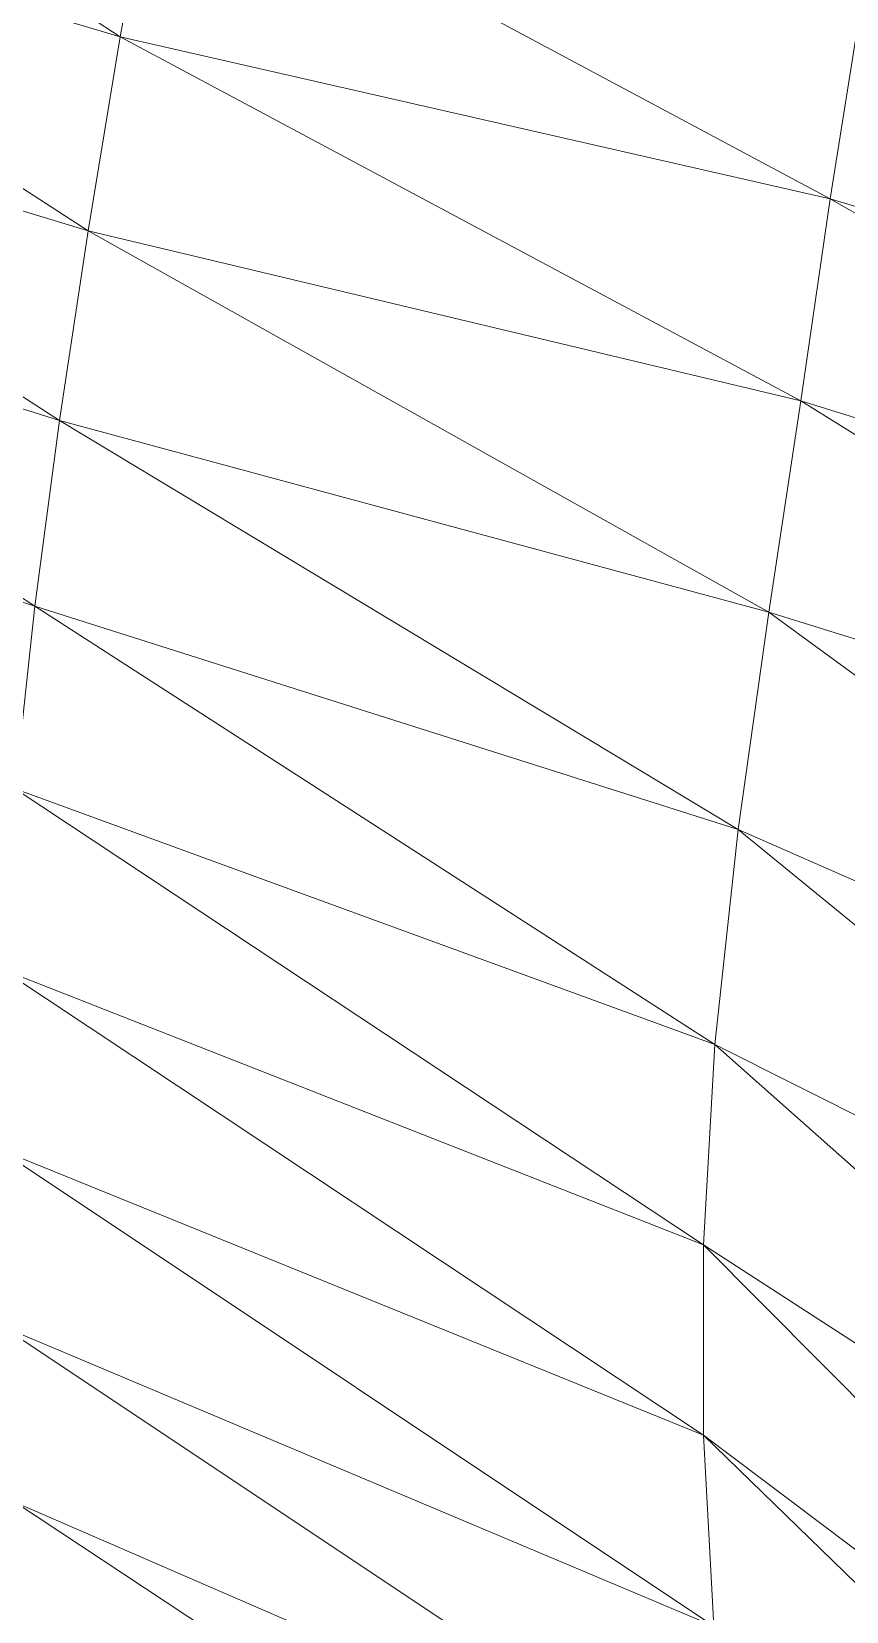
# Model space of a CAD drawing. Header units: millimetres. Extents: x -8546 to 211781, y -3000 to 31870.
# Drawn here: x -4571.6 to -4541.2, y 2820.8 to 2879.7 of the extents above; entities that cross this region are included whole.
import ezdxf

# ---------------------------------------------------------------- set-up
doc = ezdxf.new("R2010")
doc.units = ezdxf.units.MM
doc.layers.add('G-IMPT', color=8, linetype='Continuous', lineweight=9)
doc.layers.add('I-FURN', color=30, linetype='Continuous', lineweight=9)

# ---------------------------------------------------------------- blocks, each defined once
blk = doc.blocks.new('Artificial banana plant 1500mm - Family 4__C1-728657-Begane grond')
at = {"layer": 'G-IMPT'}
for p, q in [((-155.548, 222.661), (-176.938, 236.664)), ((-155.548, 222.661), (-176.938, 236.664)), ((-155.548, 222.661), (-154.188, 230.067)), ((-155.548, 222.661), (-154.188, 230.067)), ((-129.058, 216.614), (-154.188, 230.067)), ((-129.058, 216.614), (-154.188, 230.067)), ((-156.748, 215.416), (-178.298, 229.407)), ((-156.748, 215.416), (-178.298, 229.407)), ((-155.548, 222.661), (-178.298, 229.407)), ((-155.548, 222.661), (-178.298, 229.407)), ((-129.058, 216.614), (-127.848, 224.176)), ((-129.058, 216.614), (-127.848, 224.176)), ((-157.808, 208.346), (-179.478, 222.337)), ((-157.808, 208.346), (-179.478, 222.337)), ((-156.748, 215.416), (-179.478, 222.337)), ((-156.748, 215.416), (-179.478, 222.337)), ((-156.748, 215.416), (-155.548, 222.661)), ((-156.748, 215.416), (-155.548, 222.661)), ((-130.148, 209.084), (-155.548, 222.661)), ((-130.148, 209.084), (-155.548, 222.661)), ((-129.058, 216.614), (-155.548, 222.661)), ((-129.058, 216.614), (-155.548, 222.661)), ((-130.148, 209.084), (-129.058, 216.614)), ((-130.148, 209.084), (-129.058, 216.614)), ((-125.975, 214.843), (-129.058, 216.614)), ((-125.975, 214.843), (-129.058, 216.614)), ((-124.81, 215.33), (-129.058, 216.614)), ((-124.81, 215.33), (-129.058, 216.614)), ((-157.808, 208.346), (-156.748, 215.416)), ((-157.808, 208.346), (-156.748, 215.416)), ((-131.348, 201.191), (-156.748, 215.416)), ((-131.348, 201.191), (-156.748, 215.416)), ((-130.148, 209.084), (-156.748, 215.416)), ((-130.148, 209.084), (-156.748, 215.416)), ((-157.808, 208.346), (-179.254, 215.075)), ((-157.808, 208.346), (-179.254, 215.075)), ((-158.728, 201.418), (-179.245, 214.663)), ((-158.728, 201.418), (-179.245, 214.663)), ((-131.348, 201.191), (-130.148, 209.084)), ((-131.348, 201.191), (-130.148, 209.084)), ((-105.461, 193.632), (-130.148, 209.084)), ((-105.461, 193.632), (-130.148, 209.084)), ((-108.241, 202.238), (-130.148, 209.084)), ((-108.241, 202.238), (-130.148, 209.084)), ((-158.728, 201.418), (-180.705, 208.57)), ((-158.728, 201.418), (-180.705, 208.57)), ((-158.728, 201.418), (-157.808, 208.346)), ((-158.728, 201.418), (-157.808, 208.346)), ((-132.488, 193.081), (-157.808, 208.346)), ((-132.488, 193.081), (-157.808, 208.346)), ((-131.348, 201.191), (-157.808, 208.346)), ((-131.348, 201.191), (-157.808, 208.346)), ((-159.468, 194.604), (-158.728, 201.418)), ((-159.468, 194.604), (-158.728, 201.418)), ((-133.358, 185.063), (-158.728, 201.418)), ((-133.358, 185.063), (-158.728, 201.418)), ((-132.488, 193.081), (-158.728, 201.418)), ((-132.488, 193.081), (-158.728, 201.418)), ((-132.488, 193.081), (-131.348, 201.191)), ((-132.488, 193.081), (-131.348, 201.191)), ((-101.678, 179.523), (-131.348, 201.191)), ((-101.678, 179.523), (-131.348, 201.191)), ((-105.095, 193.005), (-131.348, 201.191)), ((-105.095, 193.005), (-131.348, 201.191)), ((-133.788, 177.59), (-159.468, 194.604)), ((-133.788, 177.59), (-159.468, 194.604)), ((-133.358, 185.063), (-159.468, 194.604)), ((-133.358, 185.063), (-159.468, 194.604)), ((-133.358, 185.063), (-132.488, 193.081)), ((-133.358, 185.063), (-132.488, 193.081)), ((-105.768, 171.217), (-132.488, 193.081)), ((-105.768, 171.217), (-132.488, 193.081)), ((-101.678, 179.523), (-132.488, 193.081)), ((-101.678, 179.523), (-132.488, 193.081)), ((-133.788, 170.482), (-159.958, 187.871)), ((-133.788, 170.482), (-159.958, 187.871)), ((-133.788, 177.59), (-159.958, 187.871)), ((-133.788, 177.59), (-159.958, 187.871)), ((-133.788, 177.59), (-133.358, 185.063)), ((-133.788, 177.59), (-133.358, 185.063)), ((-101.158, 156.464), (-133.358, 185.063)), ((-101.158, 156.464), (-133.358, 185.063)), ((-105.768, 171.217), (-133.358, 185.063)), ((-105.768, 171.217), (-133.358, 185.063)), ((-133.398, 163.361), (-160.128, 181.183)), ((-133.398, 163.361), (-160.128, 181.183)), ((-133.788, 170.482), (-160.128, 181.183)), ((-133.788, 170.482), (-160.128, 181.183)), ((-105.778, 149.412), (-133.788, 177.59)), ((-105.778, 149.412), (-133.788, 177.59)), ((-101.158, 156.464), (-133.788, 177.59)), ((-101.158, 156.464), (-133.788, 177.59)), ((-133.788, 170.482), (-133.788, 177.59)), ((-133.788, 170.482), (-133.788, 177.59)), ((-132.648, 156.347), (-159.958, 174.555)), ((-132.648, 156.347), (-159.958, 174.555)), ((-133.398, 163.361), (-159.958, 174.555)), ((-133.398, 163.361), (-159.958, 174.555)), ((-104.938, 142.459), (-133.788, 170.482)), ((-104.938, 142.459), (-133.788, 170.482)), ((-105.778, 149.412), (-133.788, 170.482)), ((-105.778, 149.412), (-133.788, 170.482)), ((-133.398, 163.361), (-133.788, 170.482)), ((-133.398, 163.361), (-133.788, 170.482)), ((-131.498, 149.504), (-159.448, 167.977)), ((-131.498, 149.504), (-159.448, 167.977)), ((-132.648, 156.347), (-159.448, 167.977)), ((-132.648, 156.347), (-159.448, 167.977))]:
    blk.add_line(p, q, dxfattribs=at)
blk = doc.blocks.new('Artificial banana plant 1500mm - Family 4__C2-728658-Begane grond')
blk.add_blockref('Artificial banana plant 1500mm - Family 4__C1-728657-Begane grond', (0, 0))
blk = doc.blocks.new('Artificial banana plant 1500mm - Family 4-728656-Begane grond')
blk.add_blockref('Artificial banana plant 1500mm - Family 4__C2-728658-Begane grond', (0, 0))
blk = doc.blocks.new('Artificial banana plant 1500mm - Ny märkning-728662-Begane grond')
blk.add_blockref('Artificial banana plant 1500mm - Family 4-728656-Begane grond', (0, 0))

msp = doc.modelspace()

# ---------------------------------------------------------------- block references
at = {"layer": 'I-FURN'}
msp.add_blockref('Artificial banana plant 1500mm - Ny märkning-728662-Begane grond', (-4412.758, 2656.875), dxfattribs=at)

doc.saveas('drawing.dxf')
